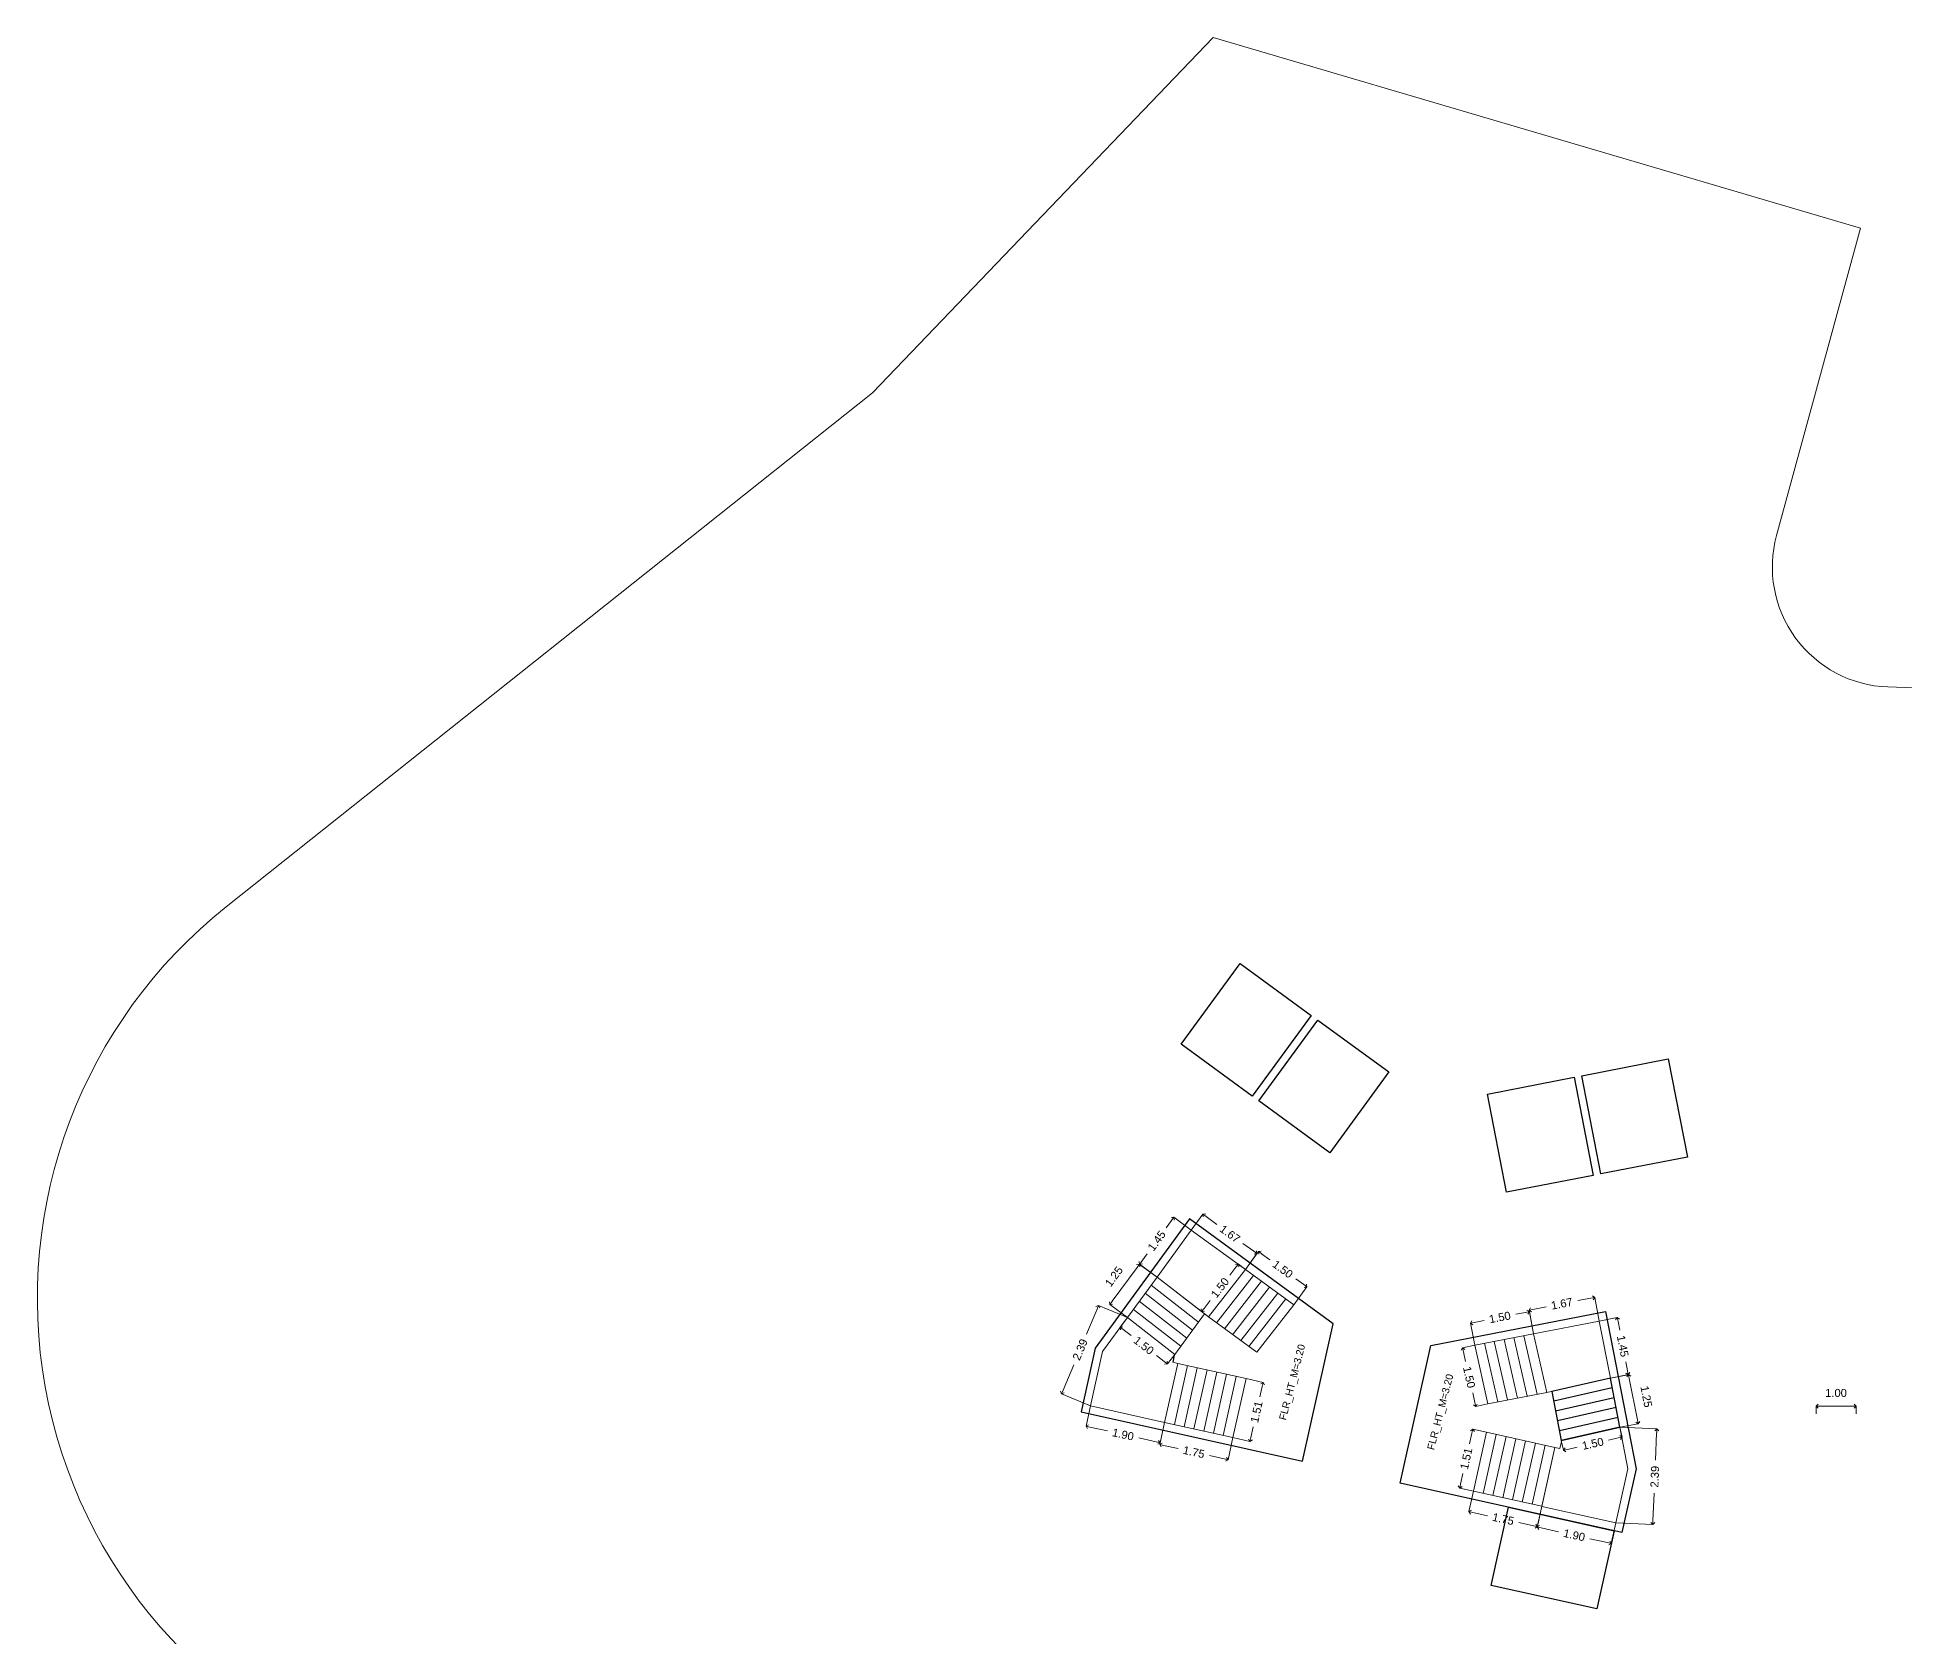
# Model space of a CAD drawing. Header units: metres. Extents: x 0 to 2611, y 0 to 3637.
# Drawn here: x 1613.79 to 1660.46, y 3118.29 to 3158.25 of the extents above; entities that cross this region are included whole.
import ezdxf

# ---------------------------------------------------------------- set-up
doc = ezdxf.new("R2010")
doc.units = ezdxf.units.M
doc.header["$LTSCALE"] = 0.1
doc.linetypes.add('CONTINULUS', pattern=[0])
doc.linetypes.add('DASHED', pattern=[0.75, 0.5, -0.25])
for name, color, linetype, lineweight in [('BLK_1_FLR_-1_BLT_UP_AREA', 41, 'DASHED', 9), ('BLK_1_FLR_-1_EXIT_WIDTH_DOOR', 7, 'Continuous', 0), ('BLK_1_FLR_-1_STAIR_1_FLIGHT_1', 7, 'Continuous', 0), ('BLK_1_FLR_-1_STAIR_1_FLIGHT_2', 7, 'Continuous', 0), ('BLK_1_FLR_-1_STAIR_1_FLIGHT_3', 7, 'Continuous', 0), ('BLK_1_FLR_-1_STAIR_1_LANDING_1', 7, 'Continuous', 0), ('BLK_1_FLR_-1_STAIR_1_LANDING_2', 7, 'Continuous', 0), ('BLK_1_FLR_-1_STAIR_2_FLIGHT_1', 7, 'Continuous', 0), ('BLK_1_FLR_-1_STAIR_2_FLIGHT_2', 7, 'Continuous', 0), ('BLK_1_FLR_-1_STAIR_2_LANDING_1', 7, 'Continuous', 0), ('BLK_1_FLR_-1_STAIR_2_LANDING_2', 7, 'Continuous', 0), ('PLAN', 7, 'Continuous', 40)]:
    doc.layers.add(name, color=color, linetype=linetype, lineweight=lineweight)
for name, color, linetype in [('BLK_1_FLR_-1_LIFT_1', 1, 'Continuous'), ('BLK_1_FLR_-1_LIFT_2', 1, 'Continuous'), ('BLK_1_FLR_-1_LIFT_3', 1, 'Continuous'), ('BLK_1_FLR_-1_LIFT_4', 1, 'Continuous'), ('BLK_1_FLR_-1_LIFT_5', 1, 'Continuous'), ('BLK_1_FLR_-1_STAIR_1', 7, 'Continuous'), ('BLK_1_FLR_-1_STAIR_2', 7, 'Continuous'), ('BLK_1_FLR_-1_STAIR_2_FLIGHT_3', 7, 'Continuous'), ('Stairs', 218, 'Continuous')]:
    doc.layers.add(name, color=color, linetype=linetype)
doc.styles.add('Arial', font='arial.ttf', dxfattribs={"height": 0.2})
doc.styles.get("Standard").update_dxf_attribs({"font": 'arial.ttf'})
doc.dimstyles.new('Standard$0', dxfattribs={"dimtxt": 0.2, "dimasz": 0.1, "dimexe": 0, "dimexo": 0, "dimgap": 0.1525, "dimtad": 0, "dimzin": 3, "dimdsep": 46, "dimtxsty": 'Arial', "dimblk": 'OPEN90', "dimcen": 0.09, "dimclrd": 8, "dimclre": 8, "dimclrt": 7, "dimadec": 0, "dimazin": 0, "dimtfac": 1, "dimtofl": 0, "dimtmove": 2, "dimatfit": 2, "dimfxl": 1, "dimtolj": 1, "dimtzin": 0, "dimlwd": 9, "dimlwe": 9, "dimarcsym": 0})

# ---------------------------------------------------------------- blocks, each defined once
blk = doc.blocks.new('_Open90')
at = {"layer": 'PLAN', "color": 0, "lineweight": -2}
for p, q in [((0, 0), (-1, 0)), ((-0.5, 0.5), (0, 0)), ((0, 0), (-0.5, -0.5))]:
    blk.add_line(p, q, dxfattribs=at)
blk = doc.blocks.new('*D253')
at = {"layer": 'BLK_1_FLR_-1_STAIR_1_FLIGHT_1', "color": 8, "lineweight": 9, "transparency": 16777216}
for p, q in [((1641.966, 3123.642), (1641.843, 3123.089)), ((1643.674, 3123.261), (1643.551, 3122.709)), ((1641.94, 3123.068), (1642.303, 3122.987)), ((1643.453, 3122.73), (1643.091, 3122.811))]:
    blk.add_line(p, q, dxfattribs=at)
at = {"layer": 'Defpoints', "color": 0, "transparency": 16777216}
for p in [(1641.966, 3123.642, 0), (1643.674, 3123.261, 0), (1641.843, 3123.089)]:
    blk.add_point(p, dxfattribs=at)
at = {"layer": 'BLK_1_FLR_-1_STAIR_1_FLIGHT_1', "color": 8, "lineweight": 9, "transparency": 16777216, "xscale": 0.1, "yscale": 0.1, "zscale": 0.1}
for p, rotation in [((1641.843, 3123.089), 167.4334809388972), ((1643.551, 3122.709), 347.4334809388972)]:
    blk.add_blockref('_Open90', p, dxfattribs=dict(at, rotation=rotation))
at = {"layer": 'BLK_1_FLR_-1_STAIR_1_FLIGHT_1', "color": 7, "transparency": 16777216, "insert": (1642.697, 3122.899), "char_height": 0.2, "attachment_point": 5, "rotation": 347.4335, "style": 'Arial'}
blk.add_mtext('\\A1;1.75', dxfattribs=at)
blk = doc.blocks.new('*D254')
at = {"layer": 'BLK_1_FLR_-1_STAIR_1_FLIGHT_1', "color": 8, "lineweight": 9, "transparency": 16777216}
for p, q in [((1644.002, 3124.735), (1644.427, 3124.64)), ((1644.405, 3124.542), (1644.346, 3124.278)), ((1643.674, 3123.261), (1644.099, 3123.167)), ((1644.12, 3123.264), (1644.179, 3123.529))]:
    blk.add_line(p, q, dxfattribs=at)
at = {"layer": 'Defpoints', "color": 0, "transparency": 16777216}
for p in [(1644.002, 3124.735, 0), (1643.674, 3123.261, 0), (1644.099, 3123.167)]:
    blk.add_point(p, dxfattribs=at)
at = {"layer": 'BLK_1_FLR_-1_STAIR_1_FLIGHT_1', "color": 8, "lineweight": 9, "transparency": 16777216, "xscale": 0.1, "yscale": 0.1, "zscale": 0.1}
for p, rotation in [((1644.427, 3124.64), 77.43348093893069), ((1644.099, 3123.167), 257.4334809389307)]:
    blk.add_blockref('_Open90', p, dxfattribs=dict(at, rotation=rotation))
at = {"layer": 'BLK_1_FLR_-1_STAIR_1_FLIGHT_1', "color": 7, "transparency": 16777216, "insert": (1644.263, 3123.903), "char_height": 0.2, "attachment_point": 5, "rotation": 77.4335, "style": 'Arial'}
blk.add_mtext('\\A1;1.51', dxfattribs=at)
blk = doc.blocks.new('*D255')
at = {"layer": 'BLK_1_FLR_-1_STAIR_1_FLIGHT_2', "color": 8, "lineweight": 9, "transparency": 16777216}
for p, q in [((1641.276, 3127.515), (1640.656, 3126.667)), ((1641.776, 3127.273), (1641.335, 3127.596)), ((1641.039, 3126.264), (1640.597, 3126.586))]:
    blk.add_line(p, q, dxfattribs=at)
at = {"layer": 'Defpoints', "color": 0, "transparency": 16777216}
for p in [(1641.776, 3127.273, 0), (1640.597, 3126.586), (1641.039, 3126.264, 0)]:
    blk.add_point(p, dxfattribs=at)
at = {"layer": 'BLK_1_FLR_-1_STAIR_1_FLIGHT_2', "color": 8, "lineweight": 9, "transparency": 16777216, "xscale": 0.1, "yscale": 0.1, "zscale": 0.1}
for p, rotation in [((1641.335, 3127.596), 53.83986176624695), ((1640.597, 3126.586), 233.839861766247)]:
    blk.add_blockref('_Open90', p, dxfattribs=dict(at, rotation=rotation))
at = {"layer": 'BLK_1_FLR_-1_STAIR_1_FLIGHT_2', "color": 7, "transparency": 16777216, "insert": (1640.699, 3127.286), "char_height": 0.2, "attachment_point": 5, "rotation": 53.8399, "style": 'Arial'}
blk.add_mtext('\\A1;1.25', dxfattribs=at)
blk = doc.blocks.new('*D256')
at = {"layer": 'BLK_1_FLR_-1_STAIR_1_FLIGHT_2', "color": 8, "lineweight": 9, "transparency": 16777216}
for p, q in [((1641.039, 3126.264), (1640.852, 3126.024)), ((1640.931, 3125.962), (1641.127, 3125.81)), ((1641.958, 3125.163), (1641.762, 3125.316)), ((1642.224, 3125.342), (1642.037, 3125.102))]:
    blk.add_line(p, q, dxfattribs=at)
at = {"layer": 'Defpoints', "color": 0, "transparency": 16777216}
for p in [(1640.852, 3126.024), (1641.039, 3126.264, 0), (1642.224, 3125.342, 0)]:
    blk.add_point(p, dxfattribs=at)
at = {"layer": 'BLK_1_FLR_-1_STAIR_1_FLIGHT_2', "color": 8, "lineweight": 9, "transparency": 16777216, "xscale": 0.1, "yscale": 0.1, "zscale": 0.1}
for p, rotation in [((1640.852, 3126.024), 142.1209334494581), ((1642.037, 3125.102), 322.1209334494582)]:
    blk.add_blockref('_Open90', p, dxfattribs=dict(at, rotation=rotation))
at = {"layer": 'BLK_1_FLR_-1_STAIR_1_FLIGHT_2', "color": 7, "transparency": 16777216, "insert": (1641.445, 3125.563), "char_height": 0.2, "attachment_point": 5, "rotation": 322.1209, "style": 'Arial'}
blk.add_mtext('\\A1;1.50', dxfattribs=at)
blk = doc.blocks.new('*D257')
at = {"layer": 'BLK_1_FLR_-1_STAIR_1_FLIGHT_3', "color": 8, "lineweight": 9, "transparency": 16777216}
for p, q in [((1643.749, 3127.518), (1643.597, 3127.323)), ((1643.983, 3127.463), (1643.81, 3127.597)), ((1643.062, 3126.278), (1642.889, 3126.413)), ((1642.95, 3126.492), (1643.103, 3126.687))]:
    blk.add_line(p, q, dxfattribs=at)
at = {"layer": 'Defpoints', "color": 0, "transparency": 16777216}
for p in [(1643.983, 3127.463, 0), (1642.889, 3126.413), (1643.062, 3126.278, 0)]:
    blk.add_point(p, dxfattribs=at)
at = {"layer": 'BLK_1_FLR_-1_STAIR_1_FLIGHT_3', "color": 8, "lineweight": 9, "transparency": 16777216, "xscale": 0.1, "yscale": 0.1, "zscale": 0.1}
for p, rotation in [((1643.81, 3127.597), 52.12093344952676), ((1642.889, 3126.413), 232.1209334495268)]:
    blk.add_blockref('_Open90', p, dxfattribs=dict(at, rotation=rotation))
at = {"layer": 'BLK_1_FLR_-1_STAIR_1_FLIGHT_3', "color": 7, "transparency": 16777216, "insert": (1643.35, 3127.005), "char_height": 0.2, "attachment_point": 5, "rotation": 52.1209, "style": 'Arial'}
blk.add_mtext('\\A1;1.50', dxfattribs=at)
blk = doc.blocks.new('*D258')
at = {"layer": 'BLK_1_FLR_-1_STAIR_1_FLIGHT_3', "color": 8, "lineweight": 9, "transparency": 16777216}
for p, q in [((1643.983, 3127.463), (1644.311, 3127.912)), ((1644.391, 3127.853), (1644.592, 3127.707)), ((1645.196, 3126.578), (1645.523, 3127.027)), ((1645.442, 3127.086), (1645.242, 3127.232))]:
    blk.add_line(p, q, dxfattribs=at)
at = {"layer": 'Defpoints', "color": 0, "transparency": 16777216}
for p in [(1644.311, 3127.912), (1643.983, 3127.463, 0), (1645.196, 3126.578, 0)]:
    blk.add_point(p, dxfattribs=at)
at = {"layer": 'BLK_1_FLR_-1_STAIR_1_FLIGHT_3', "color": 8, "lineweight": 9, "transparency": 16777216, "xscale": 0.1, "yscale": 0.1, "zscale": 0.1}
for p, rotation in [((1644.311, 3127.912), 143.8989487530033), ((1645.523, 3127.027), 323.8989487530033)]:
    blk.add_blockref('_Open90', p, dxfattribs=dict(at, rotation=rotation))
at = {"layer": 'BLK_1_FLR_-1_STAIR_1_FLIGHT_3', "color": 7, "transparency": 16777216, "insert": (1644.917, 3127.469), "char_height": 0.2, "attachment_point": 5, "rotation": 323.8989, "style": 'Arial'}
blk.add_mtext('\\A1;1.50', dxfattribs=at)
blk = doc.blocks.new('*D259')
at = {"layer": 'BLK_1_FLR_-1_STAIR_1_LANDING_1', "color": 8, "lineweight": 9, "transparency": 16777216}
for p, q in [((1640.115, 3124.055), (1640.002, 3123.546)), ((1641.966, 3123.642), (1641.852, 3123.133)), ((1640.099, 3123.524), (1640.534, 3123.427)), ((1641.755, 3123.155), (1641.32, 3123.252))]:
    blk.add_line(p, q, dxfattribs=at)
at = {"layer": 'Defpoints', "color": 0, "transparency": 16777216}
for p in [(1640.115, 3124.055, 0), (1641.966, 3123.642, 0), (1640.002, 3123.546)]:
    blk.add_point(p, dxfattribs=at)
at = {"layer": 'BLK_1_FLR_-1_STAIR_1_LANDING_1', "color": 8, "lineweight": 9, "transparency": 16777216, "xscale": 0.1, "yscale": 0.1, "zscale": 0.1}
for p, rotation in [((1640.002, 3123.546), 167.433480938909), ((1641.852, 3123.133), 347.4334809389093)]:
    blk.add_blockref('_Open90', p, dxfattribs=dict(at, rotation=rotation))
at = {"layer": 'BLK_1_FLR_-1_STAIR_1_LANDING_1', "color": 7, "transparency": 16777216, "insert": (1640.927, 3123.339), "char_height": 0.2, "attachment_point": 5, "rotation": 347.4335, "style": 'Arial'}
blk.add_mtext('\\A1;1.90', dxfattribs=at)
blk = doc.blocks.new('*D260')
at = {"layer": 'BLK_1_FLR_-1_STAIR_1_LANDING_1', "color": 8, "lineweight": 9, "transparency": 16777216}
for p, q in [((1640.277, 3126.473), (1640.014, 3125.843)), ((1641.039, 3126.264), (1640.316, 3126.566)), ((1639.431, 3124.449), (1639.694, 3125.079)), ((1640.115, 3124.055), (1639.392, 3124.357))]:
    blk.add_line(p, q, dxfattribs=at)
at = {"layer": 'Defpoints', "color": 0, "transparency": 16777216}
for p in [(1640.316, 3126.566), (1641.039, 3126.264), (1640.115, 3124.055, 0)]:
    blk.add_point(p, dxfattribs=at)
at = {"layer": 'BLK_1_FLR_-1_STAIR_1_LANDING_1', "color": 8, "lineweight": 9, "transparency": 16777216, "xscale": 0.1, "yscale": 0.1, "zscale": 0.1}
for p, rotation in [((1640.316, 3126.566), 67.30747898024772), ((1639.392, 3124.357), 247.3074789802477)]:
    blk.add_blockref('_Open90', p, dxfattribs=dict(at, rotation=rotation))
at = {"layer": 'BLK_1_FLR_-1_STAIR_1_LANDING_1', "color": 7, "transparency": 16777216, "insert": (1639.854, 3125.461), "char_height": 0.2, "attachment_point": 5, "rotation": 67.3075, "style": 'Arial'}
blk.add_mtext('\\A1;2.39', dxfattribs=at)
blk = doc.blocks.new('*D261')
at = {"layer": 'BLK_1_FLR_-1_STAIR_1_LANDING_2', "color": 8, "lineweight": 9, "transparency": 16777216}
for p, q in [((1642.632, 3128.448), (1642.196, 3128.766)), ((1642.137, 3128.685), (1642.005, 3128.505)), ((1641.399, 3127.672), (1641.53, 3127.852)), ((1641.776, 3127.273), (1641.34, 3127.591))]:
    blk.add_line(p, q, dxfattribs=at)
at = {"layer": 'Defpoints', "color": 0, "transparency": 16777216}
for p in [(1642.632, 3128.448, 0), (1641.34, 3127.591), (1641.776, 3127.273, 0)]:
    blk.add_point(p, dxfattribs=at)
at = {"layer": 'BLK_1_FLR_-1_STAIR_1_LANDING_2', "color": 8, "lineweight": 9, "transparency": 16777216, "xscale": 0.1, "yscale": 0.1, "zscale": 0.1}
for p, rotation in [((1642.196, 3128.766), 53.93110728675043), ((1641.34, 3127.591), 233.9311072867504)]:
    blk.add_blockref('_Open90', p, dxfattribs=dict(at, rotation=rotation))
at = {"layer": 'BLK_1_FLR_-1_STAIR_1_LANDING_2', "color": 7, "transparency": 16777216, "insert": (1641.768, 3128.179), "char_height": 0.2, "attachment_point": 5, "rotation": 53.9311, "style": 'Arial'}
blk.add_mtext('\\A1;1.45', dxfattribs=at)
blk = doc.blocks.new('*D262')
at = {"layer": 'BLK_1_FLR_-1_STAIR_1_LANDING_2', "color": 8, "lineweight": 9, "transparency": 16777216}
for p, q in [((1642.632, 3128.448), (1642.922, 3128.845)), ((1643.003, 3128.786), (1643.272, 3128.59)), ((1644.192, 3127.919), (1643.923, 3128.115)), ((1643.983, 3127.463), (1644.273, 3127.86))]:
    blk.add_line(p, q, dxfattribs=at)
at = {"layer": 'Defpoints', "color": 0, "transparency": 16777216}
for p in [(1642.922, 3128.845), (1642.632, 3128.448, 0), (1643.983, 3127.463, 0)]:
    blk.add_point(p, dxfattribs=at)
at = {"layer": 'BLK_1_FLR_-1_STAIR_1_LANDING_2', "color": 8, "lineweight": 9, "transparency": 16777216, "xscale": 0.1, "yscale": 0.1, "zscale": 0.1}
for p, rotation in [((1642.922, 3128.845), 143.8989487529961), ((1644.273, 3127.86), 323.8989487529961)]:
    blk.add_blockref('_Open90', p, dxfattribs=dict(at, rotation=rotation))
at = {"layer": 'BLK_1_FLR_-1_STAIR_1_LANDING_2', "color": 7, "transparency": 16777216, "insert": (1643.598, 3128.353), "char_height": 0.2, "attachment_point": 5, "rotation": 323.8989, "style": 'Arial'}
blk.add_mtext('\\A1;1.67', dxfattribs=at)
blk = doc.blocks.new('*D263')
at = {"layer": 'BLK_1_FLR_-1_STAIR_2_FLIGHT_2', "color": 8, "lineweight": 9, "transparency": 16777216}
for p, q in [((1650.983, 3126.39), (1650.74, 3126.343)), ((1651.188, 3125.857), (1651.081, 3126.409)), ((1649.715, 3125.571), (1649.608, 3126.123)), ((1649.706, 3126.142), (1649.949, 3126.189))]:
    blk.add_line(p, q, dxfattribs=at)
at = {"layer": 'Defpoints', "color": 0, "transparency": 16777216}
for p in [(1649.608, 3126.123), (1649.715, 3125.571, 0), (1651.188, 3125.857, 0)]:
    blk.add_point(p, dxfattribs=at)
at = {"layer": 'BLK_1_FLR_-1_STAIR_2_FLIGHT_2', "color": 8, "lineweight": 9, "transparency": 16777216, "xscale": 0.1, "yscale": 0.1, "zscale": 0.1}
for p, rotation in [((1651.081, 3126.409), 10.96801312478629), ((1649.608, 3126.123), 190.9680131247863)]:
    blk.add_blockref('_Open90', p, dxfattribs=dict(at, rotation=rotation))
at = {"layer": 'BLK_1_FLR_-1_STAIR_2_FLIGHT_2', "color": 7, "transparency": 16777216, "insert": (1650.344, 3126.266), "char_height": 0.2, "attachment_point": 5, "rotation": 10.968, "style": 'Arial'}
blk.add_mtext('\\A1;1.50', dxfattribs=at)
blk = doc.blocks.new('*D264')
at = {"layer": 'BLK_1_FLR_-1_STAIR_2_FLIGHT_2', "color": 8, "lineweight": 9, "transparency": 16777216}
for p, q in [((1649.715, 3125.571), (1649.412, 3125.503)), ((1649.434, 3125.405), (1649.489, 3125.163)), ((1649.721, 3124.136), (1649.666, 3124.378)), ((1650.046, 3124.107), (1649.743, 3124.039))]:
    blk.add_line(p, q, dxfattribs=at)
at = {"layer": 'Defpoints', "color": 0, "transparency": 16777216}
for p in [(1649.715, 3125.571, 0), (1649.743, 3124.039), (1650.046, 3124.107, 0)]:
    blk.add_point(p, dxfattribs=at)
at = {"layer": 'BLK_1_FLR_-1_STAIR_2_FLIGHT_2', "color": 8, "lineweight": 9, "transparency": 16777216, "xscale": 0.1, "yscale": 0.1, "zscale": 0.1}
for p, rotation in [((1649.412, 3125.503), 102.7460284282462), ((1649.743, 3124.039), 282.7460284282462)]:
    blk.add_blockref('_Open90', p, dxfattribs=dict(at, rotation=rotation))
at = {"layer": 'BLK_1_FLR_-1_STAIR_2_FLIGHT_2', "color": 7, "transparency": 16777216, "insert": (1649.577, 3124.771), "char_height": 0.2, "attachment_point": 5, "rotation": 282.746, "style": 'Arial'}
blk.add_mtext('\\A1;1.50', dxfattribs=at)
blk = doc.blocks.new('*D265')
at = {"layer": 'BLK_1_FLR_-1_STAIR_2_FLIGHT_1', "color": 8, "lineweight": 9, "transparency": 16777216}
for p, q in [((1649.684, 3121.922), (1649.573, 3121.412)), ((1649.671, 3121.39), (1650.034, 3121.311)), ((1651.394, 3121.55), (1651.283, 3121.04)), ((1651.185, 3121.061), (1650.822, 3121.14))]:
    blk.add_line(p, q, dxfattribs=at)
at = {"layer": 'Defpoints', "color": 0, "transparency": 16777216}
for p in [(1649.684, 3121.922, 0), (1649.573, 3121.412), (1651.394, 3121.55, 0)]:
    blk.add_point(p, dxfattribs=at)
at = {"layer": 'BLK_1_FLR_-1_STAIR_2_FLIGHT_1', "color": 8, "lineweight": 9, "transparency": 16777216, "xscale": 0.1, "yscale": 0.1, "zscale": 0.1}
for p, rotation in [((1649.573, 3121.412), 167.7395222951251), ((1651.283, 3121.04), 347.7395222951253)]:
    blk.add_blockref('_Open90', p, dxfattribs=dict(at, rotation=rotation))
at = {"layer": 'BLK_1_FLR_-1_STAIR_2_FLIGHT_1', "color": 7, "transparency": 16777216, "insert": (1650.428, 3121.226), "char_height": 0.2, "attachment_point": 5, "rotation": 347.7395, "style": 'Arial'}
blk.add_mtext('\\A1;1.75', dxfattribs=at)
blk = doc.blocks.new('*D187')
at = {"layer": 'BLK_1_FLR_-1_STAIR_2_FLIGHT_1', "color": 8, "lineweight": 9, "transparency": 16777216}
for p, q in [((1649.647, 3123.374), (1649.588, 3123.109)), ((1650.012, 3123.395), (1649.669, 3123.472)), ((1649.362, 3122.096), (1649.421, 3122.361)), ((1649.684, 3121.922), (1649.341, 3121.998))]:
    blk.add_line(p, q, dxfattribs=at)
at = {"layer": 'Defpoints', "color": 0, "transparency": 16777216}
for p in [(1650.012, 3123.395, 0), (1649.341, 3121.998), (1649.684, 3121.922, 0)]:
    blk.add_point(p, dxfattribs=at)
at = {"layer": 'BLK_1_FLR_-1_STAIR_2_FLIGHT_1', "color": 8, "lineweight": 9, "transparency": 16777216, "xscale": 0.1, "yscale": 0.1, "zscale": 0.1}
for p, rotation in [((1649.669, 3123.472), 77.43348093889705), ((1649.341, 3121.998), 257.433480938897)]:
    blk.add_blockref('_Open90', p, dxfattribs=dict(at, rotation=rotation))
at = {"layer": 'BLK_1_FLR_-1_STAIR_2_FLIGHT_1', "color": 7, "transparency": 16777216, "insert": (1649.505, 3122.735), "char_height": 0.2, "attachment_point": 5, "rotation": 77.4335, "style": 'Arial'}
blk.add_mtext('\\A1;1.51', dxfattribs=at)
blk = doc.blocks.new('*D188')
at = {"layer": 'BLK_1_FLR_-1_STAIR_2_LANDING_1', "color": 8, "lineweight": 9, "transparency": 16777216}
for p, q in [((1651.392, 3121.541), (1651.278, 3121.029)), ((1651.375, 3121.008), (1651.81, 3120.911)), ((1653.243, 3121.128), (1653.129, 3120.617)), ((1653.031, 3120.639), (1652.596, 3120.736))]:
    blk.add_line(p, q, dxfattribs=at)
at = {"layer": 'Defpoints', "color": 0, "transparency": 16777216}
for p in [(1651.392, 3121.541, 0), (1651.278, 3121.029), (1653.243, 3121.128, 0)]:
    blk.add_point(p, dxfattribs=at)
at = {"layer": 'BLK_1_FLR_-1_STAIR_2_LANDING_1', "color": 8, "lineweight": 9, "transparency": 16777216, "xscale": 0.1, "yscale": 0.1, "zscale": 0.1}
for p, rotation in [((1651.278, 3121.029), 167.433480938903), ((1653.129, 3120.617), 347.433480938903)]:
    blk.add_blockref('_Open90', p, dxfattribs=dict(at, rotation=rotation))
at = {"layer": 'BLK_1_FLR_-1_STAIR_2_LANDING_1', "color": 7, "transparency": 16777216, "insert": (1652.203, 3120.823), "char_height": 0.2, "attachment_point": 5, "rotation": 347.4335, "style": 'Arial'}
blk.add_mtext('\\A1;1.90', dxfattribs=at)
blk = doc.blocks.new('*D189')
at = {"layer": 'BLK_1_FLR_-1_STAIR_2_LANDING_1', "color": 8, "lineweight": 9, "transparency": 16777216}
for p, q in [((1653.345, 3123.52), (1654.268, 3123.481)), ((1654.263, 3123.381), (1654.234, 3122.699)), ((1654.17, 3121.189), (1654.199, 3121.871)), ((1653.243, 3121.128), (1654.166, 3121.089))]:
    blk.add_line(p, q, dxfattribs=at)
at = {"layer": 'Defpoints', "color": 0, "transparency": 16777216}
for p in [(1653.345, 3123.52, 0), (1654.268, 3123.481), (1653.243, 3121.128, 0)]:
    blk.add_point(p, dxfattribs=at)
at = {"layer": 'BLK_1_FLR_-1_STAIR_2_LANDING_1', "color": 8, "lineweight": 9, "transparency": 16777216, "xscale": 0.1, "yscale": 0.1, "zscale": 0.1}
for p, rotation in [((1654.268, 3123.481), 87.5594828976003), ((1654.166, 3121.089), 267.5594828976003)]:
    blk.add_blockref('_Open90', p, dxfattribs=dict(at, rotation=rotation))
at = {"layer": 'BLK_1_FLR_-1_STAIR_2_LANDING_1', "color": 7, "transparency": 16777216, "insert": (1654.217, 3122.285), "char_height": 0.2, "attachment_point": 5, "rotation": 87.5595, "style": 'Arial'}
blk.add_mtext('\\A1;2.39', dxfattribs=at)
blk = doc.blocks.new('*D190')
at = {"layer": 'BLK_1_FLR_-1_STAIR_2_FLIGHT_3', "color": 8, "lineweight": 9, "transparency": 16777216}
for p, q in [((1653.106, 3124.748), (1653.561, 3124.837)), ((1653.58, 3124.738), (1653.781, 3123.707)), ((1653.345, 3123.52), (1653.8, 3123.609))]:
    blk.add_line(p, q, dxfattribs=at)
at = {"layer": 'Defpoints', "color": 0, "transparency": 16777216}
for p in [(1653.106, 3124.748, 0), (1653.8, 3123.609), (1653.345, 3123.52, 0)]:
    blk.add_point(p, dxfattribs=at)
at = {"layer": 'BLK_1_FLR_-1_STAIR_2_FLIGHT_3', "color": 8, "lineweight": 9, "transparency": 16777216, "xscale": 0.1, "yscale": 0.1, "zscale": 0.1}
for p, rotation in [((1653.561, 3124.837), 101.0271001115282), ((1653.8, 3123.609), 281.0271001115282)]:
    blk.add_blockref('_Open90', p, dxfattribs=dict(at, rotation=rotation))
at = {"layer": 'BLK_1_FLR_-1_STAIR_2_FLIGHT_3', "color": 7, "transparency": 16777216, "insert": (1654.005, 3124.286), "char_height": 0.2, "attachment_point": 5, "rotation": 281.0271, "style": 'Arial'}
blk.add_mtext('\\A1;1.25', dxfattribs=at)
blk = doc.blocks.new('*D191')
at = {"layer": 'BLK_1_FLR_-1_STAIR_2_FLIGHT_3', "color": 8, "lineweight": 9, "transparency": 16777216}
for p, q in [((1651.88, 3123.189), (1651.936, 3122.944)), ((1653.303, 3123.253), (1653.061, 3123.199)), ((1653.345, 3123.52), (1653.4, 3123.276)), ((1652.033, 3122.966), (1652.275, 3123.021))]:
    blk.add_line(p, q, dxfattribs=at)
at = {"layer": 'Defpoints', "color": 0, "transparency": 16777216}
for p in [(1651.88, 3123.189, 0), (1653.345, 3123.52, 0), (1651.936, 3122.944)]:
    blk.add_point(p, dxfattribs=at)
at = {"layer": 'BLK_1_FLR_-1_STAIR_2_FLIGHT_3', "color": 8, "lineweight": 9, "transparency": 16777216, "xscale": 0.1, "yscale": 0.1, "zscale": 0.1}
for p, rotation in [((1653.4, 3123.276), 12.74602842834093), ((1651.936, 3122.944), 192.7460284283409)]:
    blk.add_blockref('_Open90', p, dxfattribs=dict(at, rotation=rotation))
at = {"layer": 'BLK_1_FLR_-1_STAIR_2_FLIGHT_3', "color": 7, "transparency": 16777216, "insert": (1652.668, 3123.11), "char_height": 0.2, "attachment_point": 5, "rotation": 12.746, "style": 'Arial'}
blk.add_mtext('\\A1;1.50', dxfattribs=at)
blk = doc.blocks.new('*D192')
at = {"layer": 'BLK_1_FLR_-1_STAIR_2_LANDING_2', "color": 8, "lineweight": 9, "transparency": 16777216}
for p, q in [((1651.188, 3125.857), (1651.074, 3126.448)), ((1651.172, 3126.467), (1651.499, 3126.531)), ((1652.617, 3126.747), (1652.29, 3126.684)), ((1652.83, 3126.175), (1652.715, 3126.766))]:
    blk.add_line(p, q, dxfattribs=at)
at = {"layer": 'Defpoints', "color": 0, "transparency": 16777216}
for p in [(1651.074, 3126.448), (1652.83, 3126.175, 0), (1651.188, 3125.857, 0)]:
    blk.add_point(p, dxfattribs=at)
at = {"layer": 'BLK_1_FLR_-1_STAIR_2_LANDING_2', "color": 8, "lineweight": 9, "transparency": 16777216, "xscale": 0.1, "yscale": 0.1, "zscale": 0.1}
for p, rotation in [((1651.074, 3126.448), 190.9646442023563), ((1652.715, 3126.766), 10.96464420235646)]:
    blk.add_blockref('_Open90', p, dxfattribs=dict(at, rotation=rotation))
at = {"layer": 'BLK_1_FLR_-1_STAIR_2_LANDING_2', "color": 7, "transparency": 16777216, "insert": (1651.894, 3126.607), "char_height": 0.2, "attachment_point": 5, "rotation": 10.9646, "style": 'Arial'}
blk.add_mtext('\\A1;1.67', dxfattribs=at)
blk = doc.blocks.new('*D193')
at = {"layer": 'BLK_1_FLR_-1_STAIR_2_LANDING_2', "color": 8, "lineweight": 9, "transparency": 16777216}
for p, q in [((1652.83, 3126.175), (1653.278, 3126.261)), ((1653.297, 3126.163), (1653.339, 3125.944)), ((1653.534, 3124.933), (1653.492, 3125.152)), ((1653.106, 3124.748), (1653.553, 3124.834))]:
    blk.add_line(p, q, dxfattribs=at)
at = {"layer": 'Defpoints', "color": 0, "transparency": 16777216}
for p in [(1652.83, 3126.175, 0), (1653.106, 3124.748, 0), (1653.553, 3124.834)]:
    blk.add_point(p, dxfattribs=at)
at = {"layer": 'BLK_1_FLR_-1_STAIR_2_LANDING_2', "color": 8, "lineweight": 9, "transparency": 16777216, "xscale": 0.1, "yscale": 0.1, "zscale": 0.1}
for p, rotation in [((1653.278, 3126.261), 100.9363162475942), ((1653.553, 3124.834), 280.9363162475942)]:
    blk.add_blockref('_Open90', p, dxfattribs=dict(at, rotation=rotation))
at = {"layer": 'BLK_1_FLR_-1_STAIR_2_LANDING_2', "color": 7, "transparency": 16777216, "insert": (1653.416, 3125.548), "char_height": 0.2, "attachment_point": 5, "rotation": 280.9363, "style": 'Arial'}
blk.add_mtext('\\A1;1.45', dxfattribs=at)
blk = doc.blocks.new('*D379')
at = {"layer": 'BLK_1_FLR_-1_EXIT_WIDTH_DOOR', "color": 8, "linetype": 'CONTINULUS', "lineweight": 9, "ltscale": 0.05, "transparency": 16777216}
for p, q in [((1658.246, 3123.858), (1658.246, 3124.046)), ((1658.346, 3124.046), (1659.146, 3124.046)), ((1659.246, 3123.858), (1659.246, 3124.046))]:
    blk.add_line(p, q, dxfattribs=at)
at = {"layer": 'Defpoints', "color": 0, "linetype": 'CONTINULUS', "ltscale": 0.05, "transparency": 16777216}
for p in [(1659.246, 3124.046), (1658.246, 3123.858), (1659.246, 3123.858)]:
    blk.add_point(p, dxfattribs=at)
at = {"layer": 'BLK_1_FLR_-1_EXIT_WIDTH_DOOR', "color": 8, "linetype": 'CONTINULUS', "lineweight": 9, "ltscale": 0.05, "transparency": 16777216, "xscale": 0.1, "yscale": 0.1, "zscale": 0.1, "rotation": 180}
blk.add_blockref('_Open90', (1658.246, 3124.046), dxfattribs=at)
at = {"layer": 'BLK_1_FLR_-1_EXIT_WIDTH_DOOR', "color": 8, "linetype": 'CONTINULUS', "lineweight": 9, "ltscale": 0.05, "transparency": 16777216, "xscale": 0.1, "yscale": 0.1, "zscale": 0.1}
blk.add_blockref('_Open90', (1659.246, 3124.046), dxfattribs=at)
at = {"layer": 'BLK_1_FLR_-1_EXIT_WIDTH_DOOR', "color": 7, "linetype": 'CONTINULUS', "ltscale": 0.05, "transparency": 16777216, "insert": (1658.746, 3124.377), "char_height": 0.2, "attachment_point": 5, "style": 'Arial'}
blk.add_mtext('\\A1;1.00', dxfattribs=at)

msp = doc.modelspace()

# ---------------------------------------------------------------- linework, layer by layer
at = {"layer": 'BLK_1_FLR_-1_BLT_UP_AREA', "color": 14, "linetype": 'Continuous'}
msp.add_lwpolyline([(1618.514, 3136.527), (1634.665, 3149.366), (1643.177, 3158.251), (1659.354, 3153.481), (1657.26, 3145.806, 0.482872), (1660.041, 3142.018), (1681.436, 3141.212), (1699.841, 3133.95), (1737.886, 3136.133), (1756.192, 3147.291), (1762.652, 3157.532), (1771.192, 3143.568), (1788.47, 3117.725), (1787.216, 3084.465), (1780.517, 3065.063), (1774.213, 3035.614, -0.50695), (1744.479, 3022.281), (1723.673, 3034.106), (1728.389, 3051.98), (1704.911, 3079.029), (1681.356, 3089.517), (1662.337, 3101.812), (1622.409, 3114.86, -0.597421)], format="xyb", close=True, dxfattribs=at)
at = {"layer": 'BLK_1_FLR_-1_LIFT_1', "color": 1, "elevation": -0.001}
msp.add_lwpolyline([(1642.379, 3133.089), (1643.852, 3135.109), (1645.629, 3133.812), (1644.156, 3131.793)], close=True, dxfattribs=at)
at = {"layer": 'BLK_1_FLR_-1_LIFT_2', "color": 1, "elevation": -0.001}
msp.add_lwpolyline([(1644.318, 3131.675), (1645.791, 3133.694), (1647.568, 3132.398), (1646.095, 3130.378)], close=True, dxfattribs=at)
at = {"layer": 'BLK_1_FLR_-1_LIFT_3', "color": 1, "elevation": -0.001}
msp.add_lwpolyline([(1650.514, 3129.393), (1650.038, 3131.847), (1652.198, 3132.266), (1652.674, 3129.812)], close=True, dxfattribs=at)
at = {"layer": 'BLK_1_FLR_-1_LIFT_4', "color": 1, "elevation": -0.001}
msp.add_lwpolyline([(1652.87, 3129.85), (1652.394, 3132.304), (1654.554, 3132.723), (1655.03, 3130.269)], close=True, dxfattribs=at)
at = {"layer": 'BLK_1_FLR_-1_LIFT_5', "color": 2, "elevation": 0}
msp.add_lwpolyline([(1650.129, 3119.569), (1650.564, 3121.521), (1653.199, 3120.933), (1652.764, 3118.981)], close=True, dxfattribs=at)
at = {"layer": 'BLK_1_FLR_-1_STAIR_1'}
msp.add_lwpolyline([(1645.415, 3122.669), (1646.181, 3126.107), (1642.588, 3128.728), (1640.231, 3125.494), (1639.876, 3123.903)], close=True, dxfattribs=at)
at = {"layer": 'BLK_1_FLR_-1_STAIR_1_FLIGHT_1', "color": 3}
for p, q in [((1642.294, 3125.115, 0), (1641.966, 3123.642, 0)), ((1642.538, 3125.061, 0), (1642.21, 3123.588, 0)), ((1642.782, 3125.007, 0), (1642.454, 3123.533, 0)), ((1643.026, 3124.952, 0), (1642.698, 3123.479, 0)), ((1643.27, 3124.898, 0), (1642.942, 3123.425, 0)), ((1643.514, 3124.843, 0), (1643.186, 3123.37, 0)), ((1643.758, 3124.789, 0), (1643.43, 3123.316, 0)), ((1644.002, 3124.735, 0), (1643.674, 3123.261, 0))]:
    msp.add_line(p, q, dxfattribs=at)
at = {"layer": 'BLK_1_FLR_-1_STAIR_1_FLIGHT_1', "elevation": 0}
msp.add_lwpolyline([(1641.966, 3123.642), (1642.294, 3125.115), (1644.002, 3124.735), (1643.674, 3123.261)], close=True, dxfattribs=at)
at = {"layer": 'BLK_1_FLR_-1_STAIR_1_FLIGHT_2', "color": 3}
for p, q in [((1641.481, 3126.87, 0), (1642.666, 3125.948, 0)), ((1641.628, 3127.072, 0), (1642.813, 3126.15, 0)), ((1641.776, 3127.273, 0), (1642.96, 3126.352, 0)), ((1641.186, 3126.466, 0), (1642.371, 3125.544, 0)), ((1641.333, 3126.668, 0), (1642.518, 3125.746, 0)), ((1641.039, 3126.264, 0), (1642.224, 3125.342, 0))]:
    msp.add_line(p, q, dxfattribs=at)
at = {"layer": 'BLK_1_FLR_-1_STAIR_1_FLIGHT_2', "elevation": 0}
msp.add_lwpolyline([(1642.224, 3125.342), (1641.039, 3126.264), (1641.776, 3127.273), (1642.96, 3126.352)], close=True, dxfattribs=at)
at = {"layer": 'BLK_1_FLR_-1_STAIR_1_FLIGHT_3', "color": 3}
for p, q in [((1643.062, 3126.278, 0), (1643.983, 3127.463, 0)), ((1643.264, 3126.131, 0), (1644.185, 3127.315, 0)), ((1643.466, 3125.983, 0), (1644.388, 3127.168, 0)), ((1643.666, 3125.834, 0), (1644.59, 3127.021, 0)), ((1643.87, 3125.689, 0), (1644.792, 3126.873, 0)), ((1644.072, 3125.541, 0), (1644.994, 3126.726, 0)), ((1644.274, 3125.394, 0), (1645.196, 3126.578, 0))]:
    msp.add_line(p, q, dxfattribs=at)
at = {"layer": 'BLK_1_FLR_-1_STAIR_1_FLIGHT_3', "elevation": 0}
msp.add_lwpolyline([(1643.062, 3126.278), (1643.983, 3127.463), (1645.196, 3126.578), (1644.274, 3125.394)], close=True, dxfattribs=at)
at = {"layer": 'BLK_1_FLR_-1_STAIR_1_LANDING_1', "elevation": 0}
msp.add_lwpolyline([(1640.115, 3124.055), (1640.417, 3125.41), (1641.039, 3126.264), (1642.224, 3125.342), (1642.208, 3125.32), (1642.169, 3125.143), (1642.294, 3125.115), (1641.966, 3123.642)], close=True, dxfattribs=at)
at = {"layer": 'BLK_1_FLR_-1_STAIR_1_LANDING_2', "elevation": 0}
msp.add_lwpolyline([(1641.776, 3127.273), (1642.632, 3128.448), (1643.983, 3127.463), (1643.062, 3126.278)], close=True, dxfattribs=at)
at = {"layer": 'BLK_1_FLR_-1_STAIR_2'}
msp.add_lwpolyline([(1653.394, 3120.89), (1647.855, 3122.124), (1648.622, 3125.563), (1652.987, 3126.41), (1653.749, 3122.481)], close=True, dxfattribs=at)
at = {"layer": 'BLK_1_FLR_-1_STAIR_2_FLIGHT_1', "color": 3}
for p, q in [((1650.012, 3123.395, 0), (1649.684, 3121.922, 0)), ((1650.256, 3123.341, 0), (1649.928, 3121.867, 0)), ((1650.5, 3123.286, 0), (1650.172, 3121.813, 0)), ((1650.744, 3123.232, 0), (1650.416, 3121.759, 0)), ((1650.988, 3123.177, 0), (1650.66, 3121.704, 0)), ((1651.232, 3123.123, 0), (1650.904, 3121.65, 0)), ((1651.476, 3123.069, 0), (1651.148, 3121.595, 0)), ((1651.72, 3123.014, 0), (1651.392, 3121.541, 0))]:
    msp.add_line(p, q, dxfattribs=at)
at = {"layer": 'BLK_1_FLR_-1_STAIR_2_FLIGHT_1', "elevation": 0}
msp.add_lwpolyline([(1650.012, 3123.395), (1651.72, 3123.014), (1651.394, 3121.55), (1649.684, 3121.922)], close=True, dxfattribs=at)
at = {"layer": 'BLK_1_FLR_-1_STAIR_2_FLIGHT_2', "color": 3}
for p, q in [((1650.046, 3124.107, 0), (1649.715, 3125.571, 0)), ((1650.291, 3124.155, 0), (1649.96, 3125.619, 0)), ((1650.537, 3124.203, 0), (1650.206, 3125.666, 0)), ((1650.783, 3124.247, 0), (1650.451, 3125.714, 0)), ((1651.028, 3124.298, 0), (1650.697, 3125.762, 0)), ((1651.274, 3124.345, 0), (1650.943, 3125.809, 0)), ((1651.519, 3124.393, 0), (1651.188, 3125.857, 0))]:
    msp.add_line(p, q, dxfattribs=at)
at = {"layer": 'BLK_1_FLR_-1_STAIR_2_FLIGHT_2', "elevation": 0}
msp.add_lwpolyline([(1650.046, 3124.107), (1649.715, 3125.571), (1651.188, 3125.857), (1651.519, 3124.393)], close=True, dxfattribs=at)
at = {"layer": 'BLK_1_FLR_-1_STAIR_2_FLIGHT_3', "color": 3}
for p, q in [((1653.106, 3124.748, 0), (1651.643, 3124.417, 0)), ((1653.154, 3124.503, 0), (1651.69, 3124.171, 0)), ((1653.202, 3124.257, 0), (1651.738, 3123.926, 0)), ((1653.25, 3124.011, 0), (1651.785, 3123.68, 0)), ((1653.297, 3123.766, 0), (1651.833, 3123.435, 0)), ((1653.345, 3123.52, 0), (1651.88, 3123.189, 0))]:
    msp.add_line(p, q, dxfattribs=at)
at = {"layer": 'BLK_1_FLR_-1_STAIR_2_FLIGHT_3', "elevation": 0}
msp.add_lwpolyline([(1651.88, 3123.189), (1653.345, 3123.52), (1653.106, 3124.748), (1651.643, 3124.417)], close=True, dxfattribs=at)
at = {"layer": 'BLK_1_FLR_-1_STAIR_2_LANDING_1', "color": 7, "elevation": 0}
msp.add_lwpolyline([(1653.345, 3123.52), (1653.545, 3122.484), (1653.243, 3121.128), (1651.392, 3121.541), (1651.72, 3123.014), (1651.846, 3122.986), (1651.885, 3123.163), (1651.88, 3123.189)], close=True, dxfattribs=at)
at = {"layer": 'BLK_1_FLR_-1_STAIR_2_LANDING_2', "elevation": 0}
msp.add_lwpolyline([(1651.188, 3125.857), (1652.83, 3126.175), (1653.106, 3124.748), (1651.52, 3124.389)], close=True, dxfattribs=at)
at = {"layer": 'Stairs'}
msp.add_line((1642.208, 3125.32, 0), (1642.169, 3125.143, 0), dxfattribs=at)

# ---------------------------------------------------------------- texts
at = {"layer": 'BLK_1_FLR_-1_STAIR_1', "insert": (1644.82, 3123.729, -0.081), "char_height": 0.18103, "width": 1.93651, "attachment_point": 1, "rotation": 75.5092}
msp.add_mtext('FLR_HT_M=3.20', dxfattribs=at)
at = {"layer": 'BLK_1_FLR_-1_STAIR_2', "insert": (1648.522, 3122.985, -0.081), "char_height": 0.18103, "width": 1.93651, "attachment_point": 1, "rotation": 75.5092}
msp.add_mtext('FLR_HT_M=3.20', dxfattribs=at)

# ---------------------------------------------------------------- dimensions: what is measured, and where the dimension line sits
at = {"layer": 'BLK_1_FLR_-1_EXIT_WIDTH_DOOR', "color": 1, "linetype": 'CONTINULUS', "ltscale": 0.05}
dim = msp.add_aligned_dim(p1=(1658.246, 3123.858), p2=(1659.246, 3123.858), distance=0.187, dimstyle='Standard$0', dxfattribs=at)
dim.commit()
dim.dimension.update_dxf_attribs({"geometry": '*D379', "text_midpoint": (1658.746, 3124.377)})
at = {"layer": 'BLK_1_FLR_-1_STAIR_1_FLIGHT_1', "color": 2}
dim = msp.add_aligned_dim(p1=(1644.002, 3124.735, 0), p2=(1643.674, 3123.261, 0), distance=0.435, dimstyle='Standard$0', dxfattribs=at)
dim.commit()
dim.dimension.update_dxf_attribs({"geometry": '*D254', "text_midpoint": (1644.263, 3123.903)})
at = {"layer": 'BLK_1_FLR_-1_STAIR_1_FLIGHT_1', "color": 1}
dim = msp.add_aligned_dim(p1=(1643.674, 3123.261, 0), p2=(1641.966, 3123.642, 0), distance=0.566, dimstyle='Standard$0', dxfattribs=at)
dim.commit()
dim.dimension.update_dxf_attribs({"geometry": '*D253', "text_midpoint": (1642.697, 3122.899)})
at = {"layer": 'BLK_1_FLR_-1_STAIR_1_FLIGHT_2', "color": 1}
dim = msp.add_aligned_dim(p1=(1641.776, 3127.273, 0), p2=(1641.039, 3126.264, 0), distance=-0.547, dimstyle='Standard$0', dxfattribs=at)
dim.commit()
dim.dimension.update_dxf_attribs({"geometry": '*D255', "text_midpoint": (1640.699, 3127.286)})
at = {"layer": 'BLK_1_FLR_-1_STAIR_1_FLIGHT_2', "color": 2}
dim = msp.add_aligned_dim(p1=(1642.224, 3125.342, 0), p2=(1641.039, 3126.264, 0), distance=0.304, dimstyle='Standard$0', dxfattribs=at)
dim.commit()
dim.dimension.update_dxf_attribs({"geometry": '*D256', "text_midpoint": (1641.445, 3125.563)})
at = {"layer": 'BLK_1_FLR_-1_STAIR_1_FLIGHT_3', "color": 1}
dim = msp.add_aligned_dim(p1=(1645.196, 3126.578, 0), p2=(1643.983, 3127.463, 0), distance=-0.555, dimstyle='Standard$0', dxfattribs=at)
dim.commit()
dim.dimension.update_dxf_attribs({"geometry": '*D258', "text_midpoint": (1644.917, 3127.469)})
at = {"layer": 'BLK_1_FLR_-1_STAIR_1_FLIGHT_3', "color": 2}
dim = msp.add_aligned_dim(p1=(1643.983, 3127.463, 0), p2=(1643.062, 3126.278, 0), distance=-0.219, dimstyle='Standard$0', dxfattribs=at)
dim.commit()
dim.dimension.update_dxf_attribs({"geometry": '*D257', "text_midpoint": (1643.35, 3127.005)})
at = {"layer": 'BLK_1_FLR_-1_STAIR_1_LANDING_1', "color": 2}
dim = msp.add_aligned_dim(p1=(1640.115, 3124.055, 0), p2=(1641.039, 3126.264), distance=0.783, dimstyle='Standard$0', dxfattribs=at)
dim.commit()
dim.dimension.update_dxf_attribs({"geometry": '*D260', "text_midpoint": (1639.854, 3125.461)})
at = {"layer": 'BLK_1_FLR_-1_STAIR_1_LANDING_1', "color": 1}
dim = msp.add_aligned_dim(p1=(1641.966, 3123.642, 0), p2=(1640.115, 3124.055, 0), distance=0.522, dimstyle='Standard$0', dxfattribs=at)
dim.commit()
dim.dimension.update_dxf_attribs({"geometry": '*D259', "text_midpoint": (1640.927, 3123.339)})
at = {"layer": 'BLK_1_FLR_-1_STAIR_1_LANDING_2', "color": 2}
dim = msp.add_aligned_dim(p1=(1642.632, 3128.448, 0), p2=(1641.776, 3127.273, 0), distance=-0.54, dimstyle='Standard$0', dxfattribs=at)
dim.commit()
dim.dimension.update_dxf_attribs({"geometry": '*D261', "text_midpoint": (1641.768, 3128.179)})
at = {"layer": 'BLK_1_FLR_-1_STAIR_1_LANDING_2', "color": 1}
dim = msp.add_aligned_dim(p1=(1643.983, 3127.463, 0), p2=(1642.632, 3128.448, 0), distance=-0.492, dimstyle='Standard$0', dxfattribs=at)
dim.commit()
dim.dimension.update_dxf_attribs({"geometry": '*D262', "text_midpoint": (1643.598, 3128.353)})
at = {"layer": 'BLK_1_FLR_-1_STAIR_2_FLIGHT_1', "color": 2}
dim = msp.add_aligned_dim(p1=(1650.012, 3123.395, 0), p2=(1649.684, 3121.922, 0), distance=-0.352, dimstyle='Standard$0', dxfattribs=at)
dim.commit()
dim.dimension.update_dxf_attribs({"geometry": '*D187', "text_midpoint": (1649.505, 3122.735)})
at = {"layer": 'BLK_1_FLR_-1_STAIR_2_FLIGHT_1', "color": 1}
dim = msp.add_aligned_dim(p1=(1651.394, 3121.55, 0), p2=(1649.684, 3121.922, 0), distance=0.522, dimstyle='Standard$0', dxfattribs=at)
dim.commit()
dim.dimension.update_dxf_attribs({"geometry": '*D265', "text_midpoint": (1650.428, 3121.226)})
at = {"layer": 'BLK_1_FLR_-1_STAIR_2_FLIGHT_2', "color": 1}
dim = msp.add_aligned_dim(p1=(1651.188, 3125.857, 0), p2=(1649.715, 3125.571, 0), distance=-0.562, dimstyle='Standard$0', dxfattribs=at)
dim.commit()
dim.dimension.update_dxf_attribs({"geometry": '*D263', "text_midpoint": (1650.344, 3126.266)})
at = {"layer": 'BLK_1_FLR_-1_STAIR_2_FLIGHT_2', "color": 2}
dim = msp.add_aligned_dim(p1=(1649.715, 3125.571, 0), p2=(1650.046, 3124.107, 0), distance=-0.311, dimstyle='Standard$0', dxfattribs=at)
dim.commit()
dim.dimension.update_dxf_attribs({"geometry": '*D264', "text_midpoint": (1649.577, 3124.771)})
at = {"layer": 'BLK_1_FLR_-1_STAIR_2_FLIGHT_3', "color": 1}
dim = msp.add_aligned_dim(p1=(1653.106, 3124.748, 0), p2=(1653.345, 3123.52, 0), distance=0.464, dimstyle='Standard$0', dxfattribs=at)
dim.commit()
dim.dimension.update_dxf_attribs({"geometry": '*D190', "text_midpoint": (1654.005, 3124.286)})
at = {"layer": 'BLK_1_FLR_-1_STAIR_2_FLIGHT_3', "color": 2}
dim = msp.add_aligned_dim(p1=(1653.345, 3123.52, 0), p2=(1651.88, 3123.189, 0), distance=0.251, dimstyle='Standard$0', dxfattribs=at)
dim.commit()
dim.dimension.update_dxf_attribs({"geometry": '*D191', "text_midpoint": (1652.668, 3123.11)})
at = {"layer": 'BLK_1_FLR_-1_STAIR_2_LANDING_1', "color": 1}
dim = msp.add_aligned_dim(p1=(1653.243, 3121.128, 0), p2=(1653.345, 3123.52, 0), distance=-0.924, dimstyle='Standard$0', dxfattribs=at)
dim.commit()
dim.dimension.update_dxf_attribs({"geometry": '*D189', "text_midpoint": (1654.217, 3122.285)})
at = {"layer": 'BLK_1_FLR_-1_STAIR_2_LANDING_1', "color": 2}
dim = msp.add_aligned_dim(p1=(1653.243, 3121.128, 0), p2=(1651.392, 3121.541, 0), distance=0.524, dimstyle='Standard$0', dxfattribs=at)
dim.commit()
dim.dimension.update_dxf_attribs({"geometry": '*D188', "text_midpoint": (1652.203, 3120.823)})
at = {"layer": 'BLK_1_FLR_-1_STAIR_2_LANDING_2', "color": 2}
dim = msp.add_aligned_dim(p1=(1652.83, 3126.175, 0), p2=(1651.188, 3125.857, 0), distance=-0.602, dimstyle='Standard$0', dxfattribs=at)
dim.commit()
dim.dimension.update_dxf_attribs({"geometry": '*D192', "text_midpoint": (1651.894, 3126.607)})
at = {"layer": 'BLK_1_FLR_-1_STAIR_2_LANDING_2', "color": 1}
dim = msp.add_aligned_dim(p1=(1652.83, 3126.175, 0), p2=(1653.106, 3124.748, 0), distance=0.456, dimstyle='Standard$0', dxfattribs=at)
dim.commit()
dim.dimension.update_dxf_attribs({"geometry": '*D193', "text_midpoint": (1653.416, 3125.548)})

doc.saveas('drawing.dxf')
